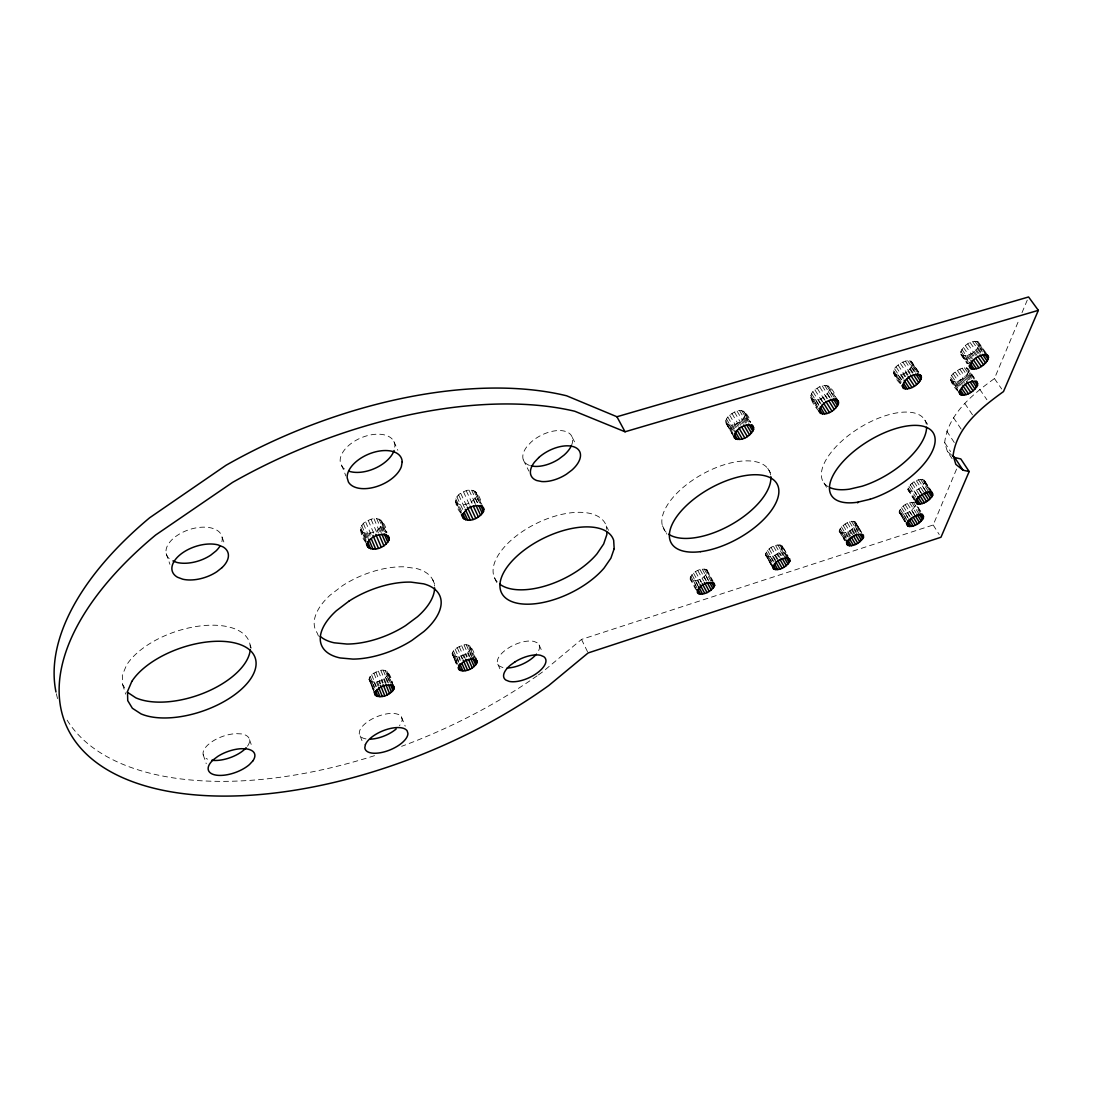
<?xml version="1.0" encoding="UTF-8"?>
<svg xmlns="http://www.w3.org/2000/svg" width="1093" height="1093" viewBox="0 0 1093 1093"><rect width="100%" height="100%" fill="white"/><g stroke="black" fill="none" stroke-linecap="round" stroke-linejoin="round"><path stroke-width="0.75" stroke-dasharray="5 3.75" d="M690.161 578.962C691.2 572.267 700.75 567.24 706.925 569.89L707.472 570.888C706.365 577.541 696.938 582.514 690.735 579.946L690.161 578.962L695.722 589.346M733.731 436.708L725.656 422.485C725.643 417.485 730.507 414.192 734.496 412.116C742.407 407.006 748.5 414.63 750.631 422.035M726.271 423.824C733.266 427.964 744.415 421.188 745.317 413.386L744.729 412.034M770.907 564.466L765.496 554.766C766.849 548.317 776.03 542.961 782.205 545.831L788.026 555.968M818.835 411.187C812.413 403.467 805.801 394.122 817.222 388.261C825.734 381.853 832.606 387.059 835.599 396.691M811.061 398.603C817.906 403.03 830.776 395.065 829.464 386.922M844.725 539.887L839.164 531.089L841.378 526.785L847.253 522.673L851.515 521.306L854.712 521.511L861.653 532.141M365.786 542.388C359.939 535.31 357.698 523.807 368.273 520.459C378.41 514.94 385.351 521.867 386.895 532.633M840.476 532.797C846.665 533.685 854.343 529.422 855.997 523.233L855.628 522.208M782.205 545.831L782.643 546.855C780.976 553.208 772.15 558.455 765.961 555.763M394.669 447.16L394.915 445.739A28.883 16.764 -23 0 0 366.688 435.847A28.883 16.764 -23 0 0 340.183 461.355L345.88 476.001M360.922 530.87C367.467 537.046 383.247 530.488 381.935 521.17M900.058 383.37C894.716 378.328 890.194 369.899 898.091 365.117C901.711 362.439 906.575 359.474 911.166 361.25L918.489 371.77M952.099 458.664L947.44 451.587L944.666 442.583C947.959 414.11 972.688 394.313 994.439 378.561L1019.386 318.937M372.959 689.287L369.024 679.327C369.707 674.846 374.544 672.591 378.369 671.17C387.168 666.853 391.239 676.266 392.592 683.617M893.787 373.82L894.771 374.79C902.026 376.702 912.71 370.144 912.136 362.234M369.42 680.529C375.5 684.573 386.157 680.024 388.179 673.179L387.81 671.963M904.662 521.416L899.115 512.002C900.933 505.95 908.433 501.496 914.636 502.493M914.417 500.307L907.859 489.35C909.69 483.161 917.341 478.488 923.681 479.608L930.853 490.211M908.174 490.429L909.021 491.153C915.36 492.219 922.929 487.601 924.801 481.439L924.528 480.36M460.754 513.082C454.346 505.212 453.062 495.771 463.514 491.864C473.255 486.399 479.526 493.667 481.494 503.49M957.851 391.075C952.536 385.802 946.538 377.126 955.159 372.071C958.657 369.557 963.288 366.592 967.715 368.3L974.997 378.902M960.515 352.916C962.414 345.948 970.98 339.814 978.194 341.808L979.055 342.806C979.178 350.566 968.917 357.206 961.662 355.28L960.515 352.916L967.892 363.641M455.754 502.288C462.066 508.696 477.163 501.687 476.425 492.738M950.664 380.473L951.552 381.402C958.588 383.137 966.868 377.372 968.822 370.595L974.273 378.533M456.164 663.56L452.133 653.792C453.076 649.379 457.762 647.097 461.629 645.662C469.444 641.796 473.624 649.816 474.949 656.538M452.42 655.008C458.295 659.257 468.596 654.311 470.782 647.807L470.523 646.578M538.425 674.9A322.804 165.999 -22.4 0 0 542.429 672.031L581.531 639.405L933.176 524.995L956.867 468.364M1022.01 312.666L1027.27 300.11M915.469 505.54C912.532 510.595 906.261 514.762 900.277 513.724L899.43 513.041M529.504 465.372L529.244 465.317A26.97 14.728 -27 0 1 526.799 446.764L531.075 442.146A26.97 14.728 -27 0 1 561.542 430.642A26.97 14.728 -27 0 1 571.297 445.889M502.944 667.577L499.761 666.293A22.762 10.465 -24.8 0 1 504.092 651.196L508.641 647.889A22.762 10.465 -24.8 0 1 534.149 641.468L537.264 642.834A22.762 10.465 -24.8 0 1 536.103 654.461M947.44 451.587L952.263 455.535M978.194 341.808L987.525 355.17M979.301 344.213L984.889 352.206M976.759 341.262L986.091 354.638M978.904 345.894L983.55 352.561M974.86 341.207L982.32 351.919M977.893 347.752L981.596 353.094M972.606 341.672L981.008 353.736M976.336 349.678L979.123 353.667M970.174 342.601L977.634 353.326M994.439 378.561L1001.68 388.971M974.355 351.509L977.128 355.498M967.729 343.94L977.033 357.343M972.073 353.148L973.918 355.812M965.42 345.593L972.852 356.318M969.655 354.46L972.415 358.463M963.439 347.437L971.773 359.515M967.237 355.389L969.997 359.392M961.895 349.377L968.357 358.764M965.01 355.84L968.685 361.182M960.897 351.236L968.275 361.961M963.111 355.812L968.63 363.832M961.662 355.28L967.182 363.313M960.788 354.296L967.223 363.668M966.294 367.794L975.393 381.061M968.439 372.207L972.975 378.82M979.752 389.313L986.897 399.737M964.422 367.781L971.691 378.397M967.469 374.011L971.09 379.298M962.209 368.245L971.294 381.525M965.952 375.855L968.671 379.817M959.818 369.161L968.904 382.441M964.012 377.645L965.816 380.282M957.413 370.459L964.668 381.102M961.785 379.23L964.491 383.192M955.159 372.071L964.217 385.364M959.408 380.528L962.1 384.49M953.219 373.874L961.348 385.843M957.044 381.443L960.624 386.731M951.716 375.732L958.93 386.362M954.845 381.908L959.326 388.521M950.746 377.536L957.96 388.165M952.973 381.894L957.454 388.507M950.391 379.148L957.591 389.764M951.552 381.402L957.823 390.679M964.777 403.44L973.576 416.447M953.506 417.69L962.182 430.669M911.166 361.25L920.251 374.872M912.464 363.627L917.901 371.784M909.649 360.717L918.735 374.366M912.149 365.308L916.672 372.098M907.655 360.69L915.838 372.973M911.207 367.166L914.827 372.604M905.346 361.155L914.417 374.831M909.718 369.079L912.423 373.164M902.859 362.111L910.114 373.041M907.764 370.923L909.567 373.642M946.688 431.038L955.241 443.963M900.386 363.45L908.543 375.773M905.482 372.576L907.286 375.295M898.091 365.117L906.234 377.427M903.037 373.902L904.826 376.62M896.137 366.975L903.351 377.918M900.577 374.844L903.269 378.929M944.666 442.583L950.582 451.573M894.648 368.915L901.848 379.858M898.282 375.323L901.875 380.76M893.719 370.773L901.807 383.083M896.301 375.309L900.782 382.113M893.432 372.453L900.605 383.383M924.828 420.108L928.285 425.355M894.771 374.79L900.14 382.974M923.681 479.608L930.922 490.88M924.801 481.439L931.127 491.29M922.342 479.253L929.569 490.538M924.514 482.805L929.023 489.828M920.579 479.321L927.82 490.62M918.53 479.8L925.757 491.112M922.314 485.92L925.006 490.142M916.33 480.674L923.544 491.973M914.117 481.863L922.232 494.582M918.53 488.899L921.221 493.121M912.068 483.284L920.183 496.017M910.319 484.855L916.603 494.76M914.172 490.935L916.849 495.156M908.98 486.467L915.702 497.055M933.176 524.995L939.229 534.532M908.146 487.997L915.306 499.31M907.859 489.35L914.376 499.61M918.12 507.384L923.407 515.746M917.287 506.674L922.588 515.049M913.297 502.165L921.249 514.735M911.562 502.247L919.514 514.83M909.554 502.725L915.975 512.74M911.63 510.076L914.254 514.256M907.381 503.586L915.319 516.183M909.636 511.456L912.259 515.636M905.223 504.747L911.384 514.557M828.385 385.952L835.161 396.65M907.491 512.617L910.114 516.784M903.214 506.141L909.376 515.951M829.71 389.969L834.082 396.923M826.732 385.446L835.503 399.41M905.346 513.464L907.969 517.645M824.655 385.433L832.538 398.016M901.506 507.671L907.641 517.481M903.337 513.956L906.835 519.517M900.195 509.229L908.078 521.826M827.428 393.74L830.038 397.907M822.25 385.925L829.259 397.128M901.616 514.038L905.974 521.006M899.375 510.704L905.51 520.5M900.277 513.724L905.51 522.099M899.115 512.002L905.236 521.785M825.516 395.584L827.251 398.371M819.723 386.895L827.592 399.491M823.248 397.237L824.983 400.024M817.222 388.261L825.953 402.265M820.775 398.59L822.51 401.377M814.941 389.928L823.644 403.945M818.274 399.546L820.857 403.727M813.014 391.8L819.969 403.003M815.897 400.052L819.354 405.626M811.593 393.726L820.269 407.73M813.807 400.052L818.124 407.033M810.76 395.598L817.687 406.787M812.167 399.56L817.345 407.935M810.582 397.251L816.635 407.047M855.997 523.233L861.147 531.745M854.712 521.511L862.473 534.299M855.778 524.531L860.082 531.622M853.319 521.211L859.344 531.157M855.013 526.006L858.442 531.663M851.515 521.306L859.262 534.108M853.742 527.55L857.172 533.206M849.452 521.812L857.185 534.614M852.062 529.067L854.617 533.316M823.958 482.969L827.961 489.609M847.253 522.673L854.125 534.067M850.067 530.46L852.622 534.696M845.067 523.848L851.078 533.821M250.338 647.903A66.851 33.746 -18.7 0 0 198.366 626.193A66.851 33.746 -18.7 0 0 126.556 665.104L122.32 675.201L122.58 684.423L125.681 689.574M847.908 531.622L850.463 535.871M843.072 525.255L849.917 536.649M845.736 532.482L848.291 536.731M841.378 526.785L847.362 536.759M843.673 532.974L847.075 538.644M840.107 528.329L846.091 538.303M841.883 533.083L845.285 538.767M839.356 529.804L846.173 541.199M839.164 531.089L844.643 540.639M745.317 413.386L750.358 421.953M743.527 411.077L750.263 422.513M745.221 415.053L749.415 422.185M741.751 410.599L748.5 422.048M744.47 416.898L747.817 422.608M739.565 410.613L747.134 423.497M743.103 418.824L745.617 423.087M737.078 411.132L745.494 425.464M741.232 420.668L742.898 423.524M767.723 468.323L771.74 475.195M734.496 412.116L742.885 426.448M738.977 422.335L740.644 425.191M731.968 413.496L740.357 427.841M736.477 423.701L738.144 426.557M729.687 415.176L737.215 428.101M733.909 424.685L735.575 427.541M727.801 417.048L734.496 428.538M731.449 425.204L733.95 429.481M726.462 418.988L733.963 431.899M729.263 425.232L733.417 432.377M725.725 420.832L732.378 432.309M727.501 424.767L732.474 433.347M725.656 422.485L732.31 433.948M782.643 546.855L787.629 555.545M780.689 545.024L787.425 556.761M779.733 544.833L786.386 556.446M781.741 549.547L785.881 556.774M777.847 544.929L785.348 558.017M780.525 551.091L783.012 555.422M775.579 545.462L781.413 555.64M778.858 552.607L780.511 555.49M773.475 546.309L780.948 559.411M776.877 554.001L778.53 556.884M771.139 547.525L777.779 559.165M774.705 555.176L777.178 559.507M769.144 548.932L775.77 560.586M772.478 556.05L774.951 560.395M767.491 550.462L774.104 562.116M770.36 556.569L772.833 560.914M766.275 552.02L772.054 562.198M768.488 556.692L771.781 562.499M765.592 553.482L773.011 566.57M766.985 556.419L771.098 563.674M765.496 554.766L772.901 567.841M706.925 569.89L713.087 581.23M707.444 572.145L712.253 581.025M705.805 569.234L713.046 582.569M704.22 568.961L710.819 580.984M705.668 575.15L708.851 581.052M702.252 569.098L708.674 580.984M704.042 576.667L706.433 581.093M700.053 569.644L705.668 580.041M697.771 570.546L703.646 581.025M699.862 579.249L701.46 582.214M695.558 571.735L701.146 582.145M697.607 580.151L699.192 583.102M693.563 573.156L699.151 583.566M695.421 580.684L697.799 585.124M691.937 574.686L699.11 588.075M693.454 580.834L696.624 586.75M690.776 576.243L697.143 588.13M662.385 525.706L666.867 534.081M690.175 577.691L695.735 588.089M572.24 437.391L576.161 444.96M497.274 581.941A61.673 30.823 -26.1 0 1 534.436 524.435A61.673 30.823 -26.1 0 1 606.314 526.02L608.514 530.31M523.356 459.962L528.875 471.097M581.531 639.405L588.102 652.958M475.414 491.44L481.221 503.75M476.712 494.35L481.057 503.572M473.775 490.552L480.305 504.406M476.288 496.181L479.909 503.859M471.602 490.142L478.133 504.01M475.168 498.094L478.051 504.228M469.047 490.224L475.578 504.119M473.433 499.966L475.592 504.57M539.081 644.979L542.674 652.63M466.287 490.812L472.804 504.72L471.206 501.673M463.514 491.864L470.072 506.155M460.754 493.421L466.506 505.799M458.664 495.02L465.14 508.942M456.929 496.919L463.473 510.977M494.569 577.896L497.274 583.744M455.836 498.845L462.995 514.297M456.778 503.559L461.068 512.808M455.426 500.676L461.15 513.027M497.834 664.216L501.304 671.935M393.863 441.463L397.838 450.302M469.635 645.635L475.209 657.754M470.427 649.228L474.198 657.74M468.2 645.048L473.884 657.877M469.444 650.745L472.6 657.849M466.287 644.856L471.971 657.685M467.941 652.275L469.812 656.538M464.047 645.061L469.102 656.483M465.987 653.696L467.244 656.538M432.609 579.563L435.26 585.561M461.629 645.662L466.67 657.098M463.733 654.926L464.976 657.767M459.197 646.619L464.238 658.054M461.328 655.868L462.571 658.71M457.229 647.63L462.257 659.079M458.923 656.469L460.167 659.311M455.18 649.119L460.194 660.555M456.696 656.688L459.183 662.372M453.445 650.827L458.459 662.262M454.784 656.497L457.899 663.629M452.488 652.371L457.475 663.793M453.335 655.923L457.065 664.476M452.133 653.792L456.505 663.779M382.372 522.782L386.703 532.797M380.774 519.899L386.362 532.81M382.072 524.599L385.774 533.179M378.984 519.038L385.802 534.832M381.047 526.498L383.506 532.223M376.661 518.656L382.851 533.029M379.367 528.37L381.211 532.66M373.984 518.779L380.774 534.6M377.153 530.091L378.383 532.947M371.114 519.394L376.675 532.359M368.273 520.459L374.434 534.873M365.649 521.921L371.183 534.887M368.915 533.206L370.131 536.076M363.423 523.656L370.158 539.505M366.251 533.343L368.068 537.633M361.742 525.542L368.464 541.404M363.928 532.974L366.961 540.147M360.731 527.468L366.223 540.434M362.111 532.141L366.374 542.196M360.458 529.285L365.936 542.251M388.179 673.179L392.974 684.805M386.799 671.047L391.595 682.701M387.906 674.586L391.499 683.303M385.242 670.487L390.625 683.603M387.004 676.116L389.982 683.371M383.219 670.31L388.602 683.453M385.528 677.633L387.919 683.453M366.032 738.936A22.83 10.302 -22.3 0 1 359.228 733.458L359.775 730.425A22.83 10.302 -22.3 0 1 380.2 715.491A22.83 10.302 -22.3 0 1 401.363 716.776L405.216 726.148M380.87 670.542L386.854 685.161M383.588 679.067L385.378 683.426M378.369 671.17L383.151 682.865M381.32 680.311L382.495 683.221M375.883 672.14L380.651 683.849M378.861 681.281L380.036 684.177M373.902 673.165L379.845 687.811M376.375 681.895L378.151 686.267M371.634 674.846L376.388 686.554M374.052 682.141L375.814 686.5M370.158 676.376L374.899 688.084M372.03 681.977L374.967 689.259M369.27 677.906L373.997 689.615M370.445 681.431L373.984 690.175M369.024 679.327L374.325 692.484M360.157 735.985L363.259 743.868M318.446 636.112L317.243 633.052A63.777 32.407 -22.5 0 1 330.059 595.22L342.519 585.67A63.777 32.407 -22.5 0 1 404.301 566.83L417.007 568.647A63.777 32.407 -22.5 0 1 434.522 586.067M222.111 537.264L224.912 544.847M250.106 644.938L251.253 648.081M249.518 739.674L252.169 747.12M166.191 553.591L169.934 564.343M203.189 754.689L206.249 763.734M122.58 684.423L125.668 694.151M401.363 716.776L402.169 719.344A22.83 10.302 -22.3 0 1 399.478 725.656M606.314 526.02L606.547 529.367M221.893 541.704A29.183 16.327 -18.6 0 0 216.96 530.228L211.892 528.124A29.183 16.327 -18.6 0 0 174.538 537.401A29.183 16.327 -18.6 0 0 171.724 560.463M344.459 468.952A28.883 16.764 -23 0 1 341.426 465.577M247.469 746.218A24.401 11.272 -19.7 0 0 241.28 733.895L236.115 733.649A24.401 11.272 -19.7 0 0 212.711 741.204L208.244 744.565A24.401 11.272 -19.7 0 0 207.574 759.184M537.073 675.857A322.804 165.999 -22.4 0 1 401.609 746.328M374.53 755.659A322.804 165.999 -22.4 0 1 65.32 717.063M57.587 698.605A322.804 165.999 -22.4 0 1 55.975 692.006M828.385 486.795A59.459 27.229 -31.6 0 1 857.841 428.88A59.459 27.229 -31.6 0 1 926.317 424.207M666.183 532.236A60.293 29.06 -29.1 0 1 703.332 473.652A60.293 29.06 -29.1 0 1 770.729 475.346"/><path stroke-width="1.5" d="M714.658 585.452L714.153 583.211C707.936 580.643 698.441 585.643 697.307 592.31L697.867 593.28C704.015 595.794 711.898 591.122 714.658 585.452L713.046 582.501M753.624 429.303L753.159 426.325C746.136 422.158 734.865 429.002 733.963 436.817L734.564 438.143C741.382 442.119 750.864 435.929 753.624 429.303L751.096 425.027M838.454 403.891L838.222 400.871C831.349 396.568 820.515 403.768 819.231 411.241L819.695 412.58C826.335 416.734 835.53 410.162 838.454 403.891L834.956 398.317M863.511 537.278L863.374 534.983C857.322 532.182 848.523 537.715 846.829 543.89L847.198 544.901C853.1 547.675 860.56 542.442 863.511 537.278L861.79 534.45M388.862 540.325L388.753 536.936C382.222 530.72 366.237 537.387 367.617 546.705C374.025 552.334 385.282 547.156 388.862 540.325L386.389 534.614M789.911 561.105L789.692 558.878C783.49 556.077 774.35 561.406 772.901 567.841L773.366 568.825C779.391 571.461 787.056 566.502 789.911 561.105L787.425 556.761M921.208 378.902L921.208 375.855L920.251 374.872C912.997 372.973 902.162 379.544 902.75 387.469L903.733 388.425C910.66 390.256 918.106 384.9 921.208 378.902L917.587 373.464M393.89 689.123L393.794 686.527C387.701 682.469 376.962 687.073 374.926 693.946L375.323 695.121C381.279 699.055 390.351 694.697 393.89 689.123L392.086 684.764M923.407 518.068L922.588 515.049C916.358 514.12 908.884 518.533 906.985 524.585L908.133 526.293C914.131 527.263 920.402 523.11 923.407 518.068L920.757 513.901M932.63 495.457L931.823 492.301C925.457 491.235 917.833 495.88 915.92 502.056L917.068 503.846C923.189 504.939 929.596 500.594 932.63 495.457L929.924 491.235M483.516 511.524L483.666 508.108C477.381 501.646 462.107 508.751 462.899 517.713C468.924 523.629 479.95 517.959 483.516 511.524L480.619 505.39M977.511 385.433L976.814 381.553C969.737 379.817 959.545 386.143 959.64 393.726L960.515 394.655C967.237 396.376 974.328 391.089 977.511 385.433L974.792 381.457M988.195 359.228L988.386 356.168L987.525 355.17C980.257 353.258 969.887 359.911 969.997 367.685L970.871 368.655C977.729 370.554 984.971 365.007 988.195 359.228L984.479 353.9M476.835 660.8C470.96 656.524 460.577 661.566 458.377 668.069L458.664 669.271C464.58 673.452 474.827 668.492 477.094 662.003L475.578 657.959M952.263 455.535L954.681 457.516L960.815 458.937L969.163 471.548L940.964 537.25L588.102 652.958L548.727 685.557A324.594 164.292 -22.5 0 1 130.613 780.962A324.594 164.292 -22.5 0 1 155.657 535.01L232.563 482.396A324.594 164.292 -22.5 0 1 574.727 411.241L625.046 431.776L1038.35 310.344L1028.581 296.968L616.93 416.747L566.611 395.789A322.804 165.999 -22.4 0 0 226.005 465.29L149.673 517.754A322.804 165.999 -22.4 0 0 55.975 692.006M1038.35 310.344L1003.483 391.581C981.651 407.334 956.744 426.953 953.123 455.426L955.828 464.347L963.029 470.181L969.163 471.548M857.65 502.835L858.278 502.056M246.144 747.653L244.258 749.689A24.401 11.272 -19.7 0 1 211.769 760.263M778.612 560.627L780.826 559.438M531.061 465.7L534.163 466.356A26.97 14.728 -27 0 0 558.796 459.087L564.138 455.03A26.97 14.728 -27 0 0 571.297 445.889M172.926 560.928L176.875 562.444A29.183 16.327 -18.6 0 0 210.785 555.121L216.018 550.94A29.183 16.327 -18.6 0 0 219.802 546.363M127.239 692.142L135.86 697.853A66.851 33.746 -18.7 0 0 205.99 692.17A66.851 33.746 -18.7 0 0 250.283 649.433M985.818 353.545L988.605 357.548M982.525 354.419L987.17 361.086M980.038 355.006L985.599 362.999M978.057 356.837L983.604 364.83M975.762 358.477L981.309 366.469M973.33 359.802L978.863 367.794M970.926 360.717L976.445 368.724M969.614 362.521L974.205 369.188M969.546 365.158L972.305 369.174M969.026 365.977L970.871 368.655M976.09 381.17L977.907 383.821M971.991 380.61L976.514 387.223M970.475 382.468L974.983 389.067M966.718 381.607L973.03 390.843M965.379 384.517L970.789 392.442M963.001 385.815L968.398 393.74M961.526 388.042L966.021 394.655M960.228 389.846L963.821 395.133M959.258 391.157L961.949 395.133M958.725 392.004L960.515 394.655M919.719 374.516L921.536 377.235M915.729 373.956L920.251 380.76M913.324 374.516L918.735 382.673M910.455 375.008L916.767 384.517M908.174 376.648L914.472 386.157M906.63 379.339L912.013 387.496M904.171 380.282L909.54 388.439M954.681 457.516L963.029 470.181M903.665 383.493L907.245 388.93M902.572 384.845L905.264 388.93M901.93 385.706L903.733 388.425M931.127 491.29L932.93 494.104M928.162 491.358L931.769 496.973M925.908 491.549L930.403 498.572M924.159 493.107L928.64 500.129M922.109 494.514L926.591 501.55M919.923 495.703L924.405 502.725M917.737 496.564L922.205 503.6M916.59 498.463L920.169 504.092M915.729 499.952L918.407 504.174M915.278 501.031L917.068 503.846M921.932 513.997L923.694 516.77M919.049 513.97L922.56 519.544M916.849 514.134L921.235 521.088M915.128 515.636L919.514 522.604M913.133 517.03L917.505 523.984M836.049 398.043L838.673 402.224M910.988 518.178L915.36 525.132M908.843 519.025L913.201 525.993M833.221 398.781L837.58 405.735M907.709 520.91L911.193 526.484M830.912 399.3L836.131 407.648M906.848 522.399L909.458 526.594M906.384 523.492L908.133 526.293M828.986 401.145L834.205 409.492M825.843 401.418L831.923 411.159M823.371 402.771L829.437 412.512M821.731 405.12L826.909 413.468M820.215 407.02L824.532 413.987M818.999 408.427L822.442 414.001M819.067 410.736L820.802 413.523M860.164 534.504L862.732 538.74M858.019 534.627L861.448 540.284M855.477 534.723L859.754 541.8M853.483 536.116L857.745 543.194M851.324 537.278L855.573 544.355M849.138 538.139L853.387 545.229M847.922 540.065L851.324 545.735M846.132 540.174L849.534 545.858M846.419 542.729L848.127 545.571M752.039 424.808L753.719 427.664M748.664 424.029L752.858 431.148M746.451 424.521L751.478 433.06M743.746 424.945L749.579 434.918M741.478 426.612L747.311 436.585M738.977 427.978L744.798 437.965M737.242 430.382L742.229 438.949M734.769 430.915L739.756 439.468M734.25 433.798L737.556 439.509M734.127 436.203L735.794 439.058M785.881 556.774L789.201 562.553M784.665 558.318L787.971 564.097M782.164 558.386L786.304 565.614M780.183 559.78L784.309 567.007M777.997 560.955L782.123 568.182M775.77 561.843L779.896 569.07M774.472 563.81L777.765 569.603M773.42 565.395L775.893 569.74M771.918 565.122L774.39 569.467M711.625 582.473L714.03 586.9M709.658 582.528L712.855 588.43M707.226 582.569L711.215 589.947M616.93 416.747L625.046 431.776M704.452 582.501L709.22 591.354M702.252 583.689L707.021 592.543M699.985 584.577L704.739 593.444M698.591 586.599L702.553 593.991M698.208 589.714L700.586 594.155M696.624 589.469L699.001 593.909M481.781 505.103L483.953 509.707M478.775 505.772L482.382 513.437M476.316 506.1L480.633 515.309M473.365 506.264L478.392 517.003M470.072 506.155L475.81 518.437M467.326 507.193L473.05 519.476M465.304 509.324L470.304 520.09M464.183 512.508L467.749 520.2M462.722 513.669L465.577 519.831M461.779 514.352L463.924 518.984M461.465 514.625L462.899 517.713M475.838 659.175L477.094 662.003M474.827 659.161L476.726 663.424M472.6 657.849L475.742 664.94M470.441 657.945L474.212 666.47M468.487 659.38L472.258 667.891M465.604 659.188L469.99 669.121M463.2 660.131L467.572 670.077M462.038 663.574L465.167 670.678M459.811 663.793L462.926 670.911M458.527 665.05L461.014 670.747M458.309 667.331L459.566 670.187M387.947 535.666L389.176 538.521M384.121 533.657L387.824 542.237M381.826 534.094L386.13 544.109M378.998 534.381L383.903 545.817M375.787 534.381L381.293 547.251M372.973 535.447L378.465 548.331M371.347 538.931L375.623 548.959M368.683 539.068L372.945 549.11M367.576 541.582L370.623 548.768M366.975 543.631L368.806 547.948M366.401 543.822L367.617 546.705M392.974 684.805L394.163 687.716M390.584 684.819L392.974 690.639M388.507 684.901L391.485 692.156M385.966 684.874L389.532 693.59M383.096 684.669L387.236 694.834M380.637 685.639L384.777 695.804M378.738 687.716L382.29 696.446M377.003 689.423L379.954 696.692M375.568 690.721L377.918 696.555M374.571 691.637L376.347 696.022M374.134 692.211L375.323 695.121M606.738 532.182L606.888 534.463L603.678 543.959L596.956 553.864A61.673 30.823 -26.1 0 1 499.802 584.195M434.604 587.815A63.777 32.407 -22.5 0 1 417.499 616.712L405.544 625.633A63.777 32.407 -22.5 0 1 346.932 644.05L334.212 642.807A63.777 32.407 -22.5 0 1 320.194 636.331M926.577 427.308A59.459 27.229 -31.6 0 1 862.063 486.235L849.521 489.158A59.459 27.229 -31.6 0 1 829.792 487.519M536.103 654.461A22.762 10.465 -24.8 0 1 507.166 667.96M396.172 728.99A22.83 10.302 -22.3 0 1 370.568 739.155M394.108 450.507A28.883 16.764 -23 0 1 349.036 471.247M770.866 476.671A60.293 29.06 -29.1 0 1 731.012 524.749A60.293 29.06 -29.1 0 1 668.67 534.245M402.183 461.915L401.35 466.67A29.06 16.614 -23.1 0 1 375.445 486.931A29.06 16.614 -23.1 0 1 348.407 481.972L347.178 477.778A29.06 16.614 -23.1 0 1 373.929 452.27A29.06 16.614 -23.1 0 1 402.183 461.915M365.376 744.661L364.816 747.667A22.939 10.179 -22.4 0 0 386.826 751.096A22.939 10.179 -22.4 0 0 407.921 733.389L407.142 730.848A22.939 10.179 -22.4 0 0 385.925 729.714A22.939 10.179 -22.4 0 0 365.376 744.661M614.184 548.713L610.905 558.154L604.115 568.018A61.987 30.495 -26.1 0 1 513.191 602.106A61.987 30.495 -26.1 0 1 533.275 543.918A61.987 30.495 -26.1 0 1 613.665 540.338L614.184 548.713M131.802 681.445L127.498 691.5L127.731 700.64L132.376 708.264L140.997 713.866A67.219 33.391 -18.9 0 0 239.668 690.776A67.219 33.391 -18.9 0 0 225.718 641.55A67.219 33.391 -18.9 0 0 131.802 681.445M252.715 761.07L249.477 764.526A24.524 11.149 -19.8 0 1 216.66 775.21A24.524 11.149 -19.8 0 1 213.395 759.703L217.89 756.329A24.524 11.149 -19.8 0 1 241.389 748.691L246.567 748.91A24.524 11.149 -19.8 0 1 252.715 761.07M538.794 457.53L534.477 462.134A27.12 14.578 -27 0 0 536.813 480.551L541.745 481.548A27.12 14.578 -27 0 0 566.475 474.184L571.871 470.113A27.12 14.578 -27 0 0 574.29 446.969A27.12 14.578 -27 0 0 538.794 457.53M222.111 567.554L216.838 571.735A29.361 16.176 -18.8 0 1 182.763 579.208L177.599 577.282A29.361 16.176 -18.8 0 1 180.536 554.37A29.361 16.176 -18.8 0 1 218.081 544.901L223.15 546.965A29.361 16.176 -18.8 0 1 222.111 567.554M348.858 601.218L336.316 610.782A64.118 32.066 -22.6 0 0 340.224 657.959L352.971 659.106A64.118 32.066 -22.6 0 0 411.842 640.457L423.879 631.522A64.118 32.066 -22.6 0 0 423.647 583.84L410.927 582.118A64.118 32.066 -22.6 0 0 348.858 601.218M515.035 661.852L510.445 665.145A22.871 10.343 -24.9 0 0 506.018 680.147L509.201 681.404A22.871 10.343 -24.9 0 0 536.827 673.247A22.871 10.343 -24.9 0 0 543.74 656.647L540.625 655.322A22.871 10.343 -24.9 0 0 515.035 661.852M870.096 499.255L857.527 502.233A59.76 26.915 -31.5 0 1 850.545 454.196A59.76 26.915 -31.5 0 1 934.037 434.399A59.76 26.915 -31.5 0 1 870.096 499.255M700.449 551.664A60.607 28.746 -29.1 0 0 778.722 489.008A60.607 28.746 -29.1 0 0 693.153 499.692A60.607 28.746 -29.1 0 0 700.449 551.664"/></g></svg>
